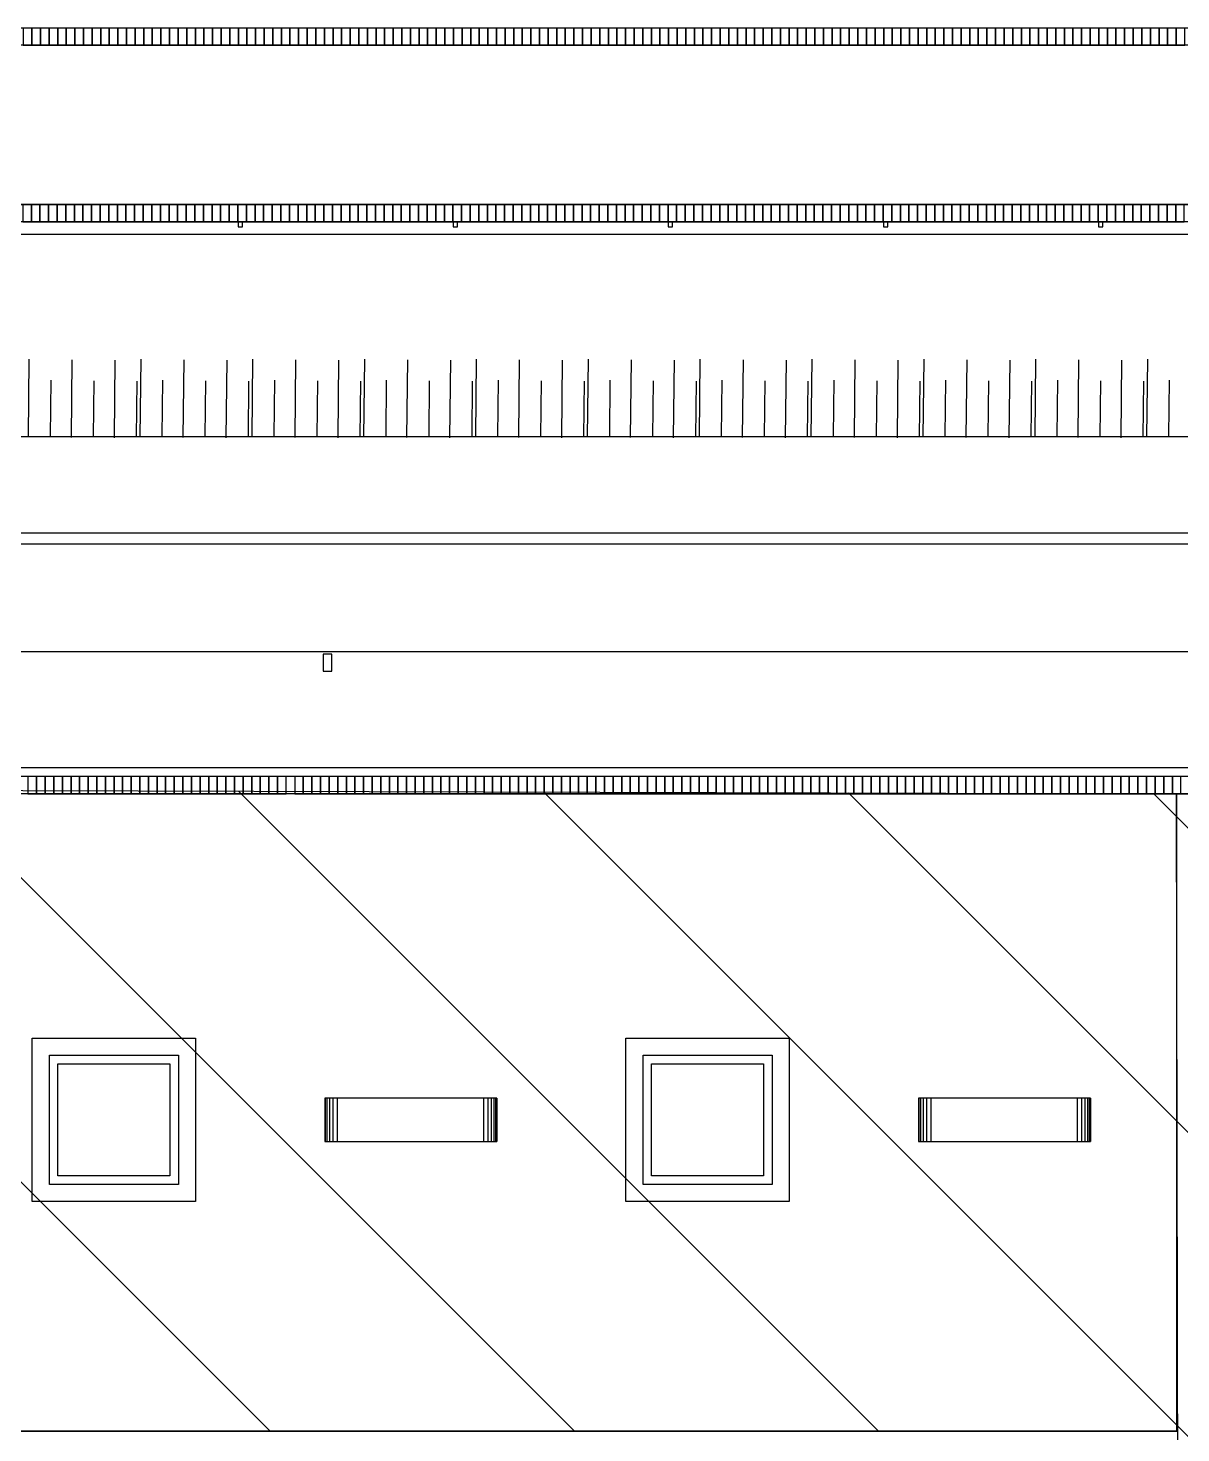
# Model space of a CAD drawing. Header units: inches. Extents: x 542650 to 544515, y 9574150 to 9574595.
# Drawn here: x 544386.07 to 544399.47, y 9574545.28 to 9574561.61 of the extents above; entities that cross this region are included whole.
import ezdxf

# ---------------------------------------------------------------- set-up
doc = ezdxf.new("R2010")
doc.units = ezdxf.units.IN
doc.header["$MEASUREMENT"] = 0
doc.layers.add('I-ARQ', color=8, linetype='Continuous')
doc.layers.add('SANIT', color=3, linetype='Continuous')
pattern_1 = [(315, (1179.8033, 467.0157), (1.76776695297, 1.76776695297), [])]

# ---------------------------------------------------------------- blocks, each defined once
blk = doc.blocks.new('BL COBERTA')
at = {"layer": 'I-ARQ'}
for p in [(464565.85, 9295952.643), (464566.782, 9295890.46)]:
    blk.add_line(p, (464566.782, 9295952.643), dxfattribs=at)
blk = doc.blocks.new('A$C14C97071')
at = {"layer": 'I-ARQ'}
for p, q in [((0, 0.5), (0, 0)), ((0.01, 0), (0.01, 0.5)), ((0.03, 0), (0.03, 0.5)), ((0.06, 0), (0.06, 0.5)), ((0.1, 0), (0.1, 0.5)), ((0.15, 0), (0.15, 0.5)), ((1.85, 0), (1.85, 0.5)), ((1.9, 0), (1.9, 0.5)), ((1.94, 0), (1.94, 0.5)), ((1.97, 0), (1.97, 0.5)), ((1.99, 0), (1.99, 0.5)), ((2, 0.5), (2, 0)), ((2, 0.5), (2, 0))]:
    blk.add_line(p, q, dxfattribs=at)
blk.add_lwpolyline([(0, 0.5), (2, 0.5), (2, 0), (0, 0)], close=True, dxfattribs=at)
blk = doc.blocks.new('TALUDE 02')
at = {"layer": 'I-ARQ'}
for p, q in [((-0.243, -0.013), (-0.253, 0.89)), ((0.257, -0.007), (0.247, 0.895)), ((0.757, -0.001), (0.747, 0.901)), ((0.5, 0.006), (0.493, 0.657)), ((-0.5, -0.006), (-0.507, 0.645)), ((0, 0), (-0.007, 0.651))]:
    blk.add_line(p, q, dxfattribs=at)
blk = doc.blocks.new('CERCA')
blk.add_lwpolyline([(-0.025, 0), (0.025, 0), (0.025, -0.06), (-0.025, -0.06)], close=True)
blk = doc.blocks.new('PISO TIJOLINHO')
at = {"layer": 'I-ARQ'}
blk.add_lwpolyline([(-0.05, 0), (-0.05, 0.2), (0.05, 0.2), (0.05, 0)], close=True, dxfattribs=at)
blk = doc.blocks.new('BL PRAÇA')
at = {"layer": 'I-ARQ'}
for p, q in [((464470.316, 9296025.139), (464470.316, 9295889.644)), ((464472.566, 9296025.13), (464472.566, 9295886.806)), ((464472.566, 9296024.984), (464472.566, 9295886.687)), ((464470.516, 9296024.938), (464470.516, 9295889.407)), ((464472.366, 9296024.931), (464472.366, 9295886.687)), ((464467.816, 9296021.999), (464467.816, 9295890.228)), ((464463.666, 9296008.031), (464463.666, 9295908.031)), ((464463.866, 9296008.031), (464463.866, 9295908.031)), ((464463.966, 9296008.031), (464463.966, 9295908.031)), ((464465.316, 9296007.956), (464465.316, 9295897.468)), ((464466.566, 9296007.925), (464466.566, 9295897.468)), ((464466.696, 9296007.925), (464466.696, 9295897.468))]:
    blk.add_line(p, q, dxfattribs=at)
for points in [[(464418.306, 9295898.619), (464371.786, 9295906.647), (464368.831, 9296025.977), (464470.316, 9296025.139), (464470.316, 9295889.644), (464428.161, 9295896.919)], [(464371.933, 9295906.774), (464368.985, 9296025.826), (464470.166, 9296024.99), (464470.166, 9295889.822)], [(464418.332, 9295898.767), (464371.933, 9295906.774), (464368.985, 9296025.826), (464470.166, 9296024.99), (464470.166, 9295889.822), (464428.186, 9295897.066)]]:
    blk.add_lwpolyline(points, dxfattribs=at)
blk.add_lwpolyline([(464402.925, 9295918, -0.22074), (464380.66, 9295917.946, -0.071297), (464379.065, 9295918.979, -0.143294), (464377.036, 9295922.149, -0.071289), (464376.766, 9295924.031), (464376.766, 9296008.031, -0.405192), (464386.167, 9296017.726), (464454.256, 9296017.727, -0.405471), (464463.666, 9296008.031), (464463.666, 9295908.031, -0.292611), (464459.772, 9295901.946, -0.170288), (464454.651, 9295901.46, -0.170293), (464450.348, 9295904.278, 0.384147), (464439.642, 9295906.268, 0.384145), (464436.554, 9295895.825), (464428.023, 9295897.297), (464427.929, 9295896.755), (464470.516, 9295889.407), (464470.516, 9296024.938), (464472.366, 9296024.931)], format="xyb", dxfattribs=at)
for points in [[(464460.826, 9295973.247), (464458.926, 9295973.247), (464458.926, 9295971.347), (464460.826, 9295971.347)], [(464460.626, 9295973.047), (464459.126, 9295973.047), (464459.126, 9295971.547), (464460.626, 9295971.547)], [(464460.526, 9295972.947), (464459.226, 9295972.947), (464459.226, 9295971.647), (464460.526, 9295971.647)], [(464460.826, 9295966.347), (464458.926, 9295966.347), (464458.926, 9295964.447), (464460.826, 9295964.447)], [(464460.626, 9295966.147), (464459.126, 9295966.147), (464459.126, 9295964.647), (464460.626, 9295964.647)], [(464460.526, 9295966.047), (464459.226, 9295966.047), (464459.226, 9295964.747), (464460.526, 9295964.747)]]:
    blk.add_lwpolyline(points, close=True, dxfattribs=at)
for name, p, rotation in [('TALUDE 02', (464467.816, 9295978.16), 270.000115669364), ('PISO TIJOLINHO', (464463.666, 9295977.749), 269.9999999976321), ('PISO TIJOLINHO', (464470.516, 9295977.788), 90.00011566799358), ('PISO TIJOLINHO', (464472.566, 9295977.794), 90.00011566807184), ('PISO TIJOLINHO', (464463.666, 9295977.649), 269.9999999976321), ('PISO TIJOLINHO', (464463.666, 9295977.549), 269.9999999976321), ('PISO TIJOLINHO', (464470.516, 9295977.688), 90.00011566799358), ('PISO TIJOLINHO', (464470.516, 9295977.588), 90.00011566799358), ('PISO TIJOLINHO', (464472.566, 9295977.694), 90.00011566807184), ('PISO TIJOLINHO', (464472.566, 9295977.594), 90.00011566807184), ('PISO TIJOLINHO', (464463.666, 9295977.449), 269.9999999976321), ('PISO TIJOLINHO', (464470.516, 9295977.488), 90.00011566799358), ('PISO TIJOLINHO', (464470.516, 9295977.388), 90.00011566799358), ('PISO TIJOLINHO', (464472.566, 9295977.494), 90.00011566807184), ('PISO TIJOLINHO', (464472.566, 9295977.394), 90.00011566807184), ('PISO TIJOLINHO', (464463.666, 9295977.349), 269.9999999976321), ('PISO TIJOLINHO', (464463.666, 9295977.249), 269.9999999976321), ('TALUDE 02', (464467.816, 9295976.86), 270.000115669364), ('PISO TIJOLINHO', (464470.516, 9295977.288), 90.00011566799358), ('PISO TIJOLINHO', (464472.566, 9295977.294), 90.00011566807184), ('PISO TIJOLINHO', (464463.666, 9295977.149), 269.9999999976321), ('PISO TIJOLINHO', (464470.516, 9295977.188), 90.00011566799358), ('PISO TIJOLINHO', (464470.516, 9295977.088), 90.00011566799358), ('PISO TIJOLINHO', (464472.566, 9295977.194), 90.00011566807184), ('PISO TIJOLINHO', (464472.566, 9295977.094), 90.00011566807184), ('PISO TIJOLINHO', (464463.666, 9295977.049), 269.9999999976321), ('PISO TIJOLINHO', (464463.666, 9295976.949), 269.9999999976321), ('PISO TIJOLINHO', (464470.516, 9295976.988), 90.00011566799358), ('PISO TIJOLINHO', (464472.566, 9295976.994), 90.00011566807184), ('PISO TIJOLINHO', (464472.566, 9295976.894), 90.00011566807184), ('PISO TIJOLINHO', (464463.666, 9295976.849), 269.9999999976321), ('PISO TIJOLINHO', (464463.666, 9295976.749), 269.9999999976321), ('CERCA', (464470.316, 9295976.866), 270.00011566802), ('PISO TIJOLINHO', (464470.516, 9295976.888), 90.00011566799358), ('PISO TIJOLINHO', (464470.516, 9295976.788), 90.00011566799358), ('PISO TIJOLINHO', (464472.566, 9295976.794), 90.00011566807184), ('A$C14C97071', (464459.626, 9295976.747), 270), ('PISO TIJOLINHO', (464463.666, 9295976.649), 269.9999999976321), ('PISO TIJOLINHO', (464470.516, 9295976.688), 90.00011566799358), ('PISO TIJOLINHO', (464470.516, 9295976.588), 90.00011566799358), ('PISO TIJOLINHO', (464472.566, 9295976.694), 90.00011566807184), ('PISO TIJOLINHO', (464472.566, 9295976.594), 90.00011566807184), ('PISO TIJOLINHO', (464463.666, 9295976.549), 269.9999999976321), ('PISO TIJOLINHO', (464463.666, 9295976.449), 269.9999999976321), ('PISO TIJOLINHO', (464470.516, 9295976.488), 90.00011566799358), ('PISO TIJOLINHO', (464472.566, 9295976.494), 90.00011566807184), ('PISO TIJOLINHO', (464463.666, 9295976.349), 269.9999999976321), ('PISO TIJOLINHO', (464463.666, 9295976.249), 269.9999999976321), ('PISO TIJOLINHO', (464470.516, 9295976.388), 90.00011566799358), ('PISO TIJOLINHO', (464470.516, 9295976.288), 90.00011566799358), ('PISO TIJOLINHO', (464472.566, 9295976.394), 90.00011566807184), ('PISO TIJOLINHO', (464472.566, 9295976.294), 90.00011566807184), ('PISO TIJOLINHO', (464463.666, 9295976.149), 269.9999999976321), ('PISO TIJOLINHO', (464470.516, 9295976.188), 90.00011566799358), ('PISO TIJOLINHO', (464470.516, 9295976.088), 90.00011566799358), ('PISO TIJOLINHO', (464472.566, 9295976.194), 90.00011566807184), ('PISO TIJOLINHO', (464472.566, 9295976.094), 90.00011566807184), ('PISO TIJOLINHO', (464463.666, 9295976.049), 269.9999999976321), ('PISO TIJOLINHO', (464463.666, 9295975.949), 269.9999999976321), ('TALUDE 02', (464467.816, 9295975.56), 270.000115669364), ('PISO TIJOLINHO', (464470.516, 9295975.988), 90.00011566799358), ('PISO TIJOLINHO', (464472.566, 9295975.994), 90.00011566807184), ('PISO TIJOLINHO', (464463.666, 9295975.849), 269.9999999976321), ('PISO TIJOLINHO', (464470.516, 9295975.888), 90.00011566799358), ('PISO TIJOLINHO', (464470.516, 9295975.788), 90.00011566799358), ('PISO TIJOLINHO', (464472.566, 9295975.894), 90.00011566807184), ('PISO TIJOLINHO', (464472.566, 9295975.794), 90.00011566807184), ('PISO TIJOLINHO', (464463.666, 9295975.749), 269.9999999976321), ('PISO TIJOLINHO', (464463.666, 9295975.649), 269.9999999976321), ('PISO TIJOLINHO', (464470.516, 9295975.688), 90.00011566799358), ('PISO TIJOLINHO', (464470.516, 9295975.588), 90.00011566799358), ('PISO TIJOLINHO', (464472.566, 9295975.694), 90.00011566807184), ('PISO TIJOLINHO', (464472.566, 9295975.594), 90.00011566807184), ('PISO TIJOLINHO', (464463.666, 9295975.549), 269.9999999976321), ('PISO TIJOLINHO', (464463.666, 9295975.449), 269.9999999976321), ('PISO TIJOLINHO', (464470.516, 9295975.488), 90.00011566799358), ('PISO TIJOLINHO', (464472.566, 9295975.494), 90.00011566807184), ('PISO TIJOLINHO', (464463.666, 9295975.349), 269.9999999976321), ('PISO TIJOLINHO', (464470.516, 9295975.388), 90.00011566799358), ('PISO TIJOLINHO', (464470.516, 9295975.288), 90.00011566799358), ('PISO TIJOLINHO', (464472.566, 9295975.394), 90.00011566807184), ('PISO TIJOLINHO', (464472.566, 9295975.294), 90.00011566807184), ('PISO TIJOLINHO', (464463.666, 9295975.249), 269.9999999976321), ('PISO TIJOLINHO', (464463.666, 9295975.149), 269.9999999976321), ('PISO TIJOLINHO', (464470.516, 9295975.188), 90.00011566799358), ('PISO TIJOLINHO', (464472.566, 9295975.194), 90.00011566807184), ('PISO TIJOLINHO', (464463.666, 9295975.049), 269.9999999976321), ('PISO TIJOLINHO', (464463.666, 9295974.949), 269.9999999976321), ('PISO TIJOLINHO', (464470.516, 9295975.088), 90.00011566799358), ('PISO TIJOLINHO', (464470.516, 9295974.988), 90.00011566799358), ('PISO TIJOLINHO', (464472.566, 9295975.094), 90.00011566807184), ('PISO TIJOLINHO', (464472.566, 9295974.994), 90.00011566807184), ('PISO TIJOLINHO', (464463.666, 9295974.849), 269.9999999976321), ('PISO TIJOLINHO', (464470.516, 9295974.888), 90.00011566799358), ('PISO TIJOLINHO', (464470.516, 9295974.788), 90.00011566799358), ('PISO TIJOLINHO', (464472.566, 9295974.894), 90.00011566807184), ('PISO TIJOLINHO', (464472.566, 9295974.794), 90.00011566807184), ('PISO TIJOLINHO', (464463.666, 9295974.749), 269.9999999976321), ('PISO TIJOLINHO', (464463.666, 9295974.649), 269.9999999976321), ('TALUDE 02', (464467.816, 9295974.26), 270.000115669364), ('PISO TIJOLINHO', (464470.516, 9295974.688), 90.00011566799358), ('PISO TIJOLINHO', (464472.566, 9295974.694), 90.00011566807184), ('PISO TIJOLINHO', (464463.666, 9295974.549), 269.9999999976321), ('PISO TIJOLINHO', (464463.666, 9295974.449), 269.9999999976321), ('PISO TIJOLINHO', (464470.516, 9295974.588), 90.00011566799358), ('PISO TIJOLINHO', (464470.516, 9295974.488), 90.00011566799358), ('PISO TIJOLINHO', (464472.566, 9295974.594), 90.00011566807184), ('PISO TIJOLINHO', (464472.566, 9295974.494), 90.00011566807184), ('PISO TIJOLINHO', (464463.666, 9295974.349), 269.9999999976321), ('CERCA', (464470.316, 9295974.366), 270.00011566802), ('PISO TIJOLINHO', (464470.516, 9295974.388), 90.00011566799358), ('PISO TIJOLINHO', (464470.516, 9295974.288), 90.00011566799358), ('PISO TIJOLINHO', (464472.566, 9295974.394), 90.00011566807184), ('PISO TIJOLINHO', (464472.566, 9295974.294), 90.00011566807184), ('PISO TIJOLINHO', (464463.666, 9295974.249), 269.9999999976321), ('PISO TIJOLINHO', (464463.666, 9295974.149), 269.9999999976321), ('PISO TIJOLINHO', (464470.516, 9295974.188), 90.00011566799358), ('PISO TIJOLINHO', (464472.566, 9295974.194), 90.00011566807184), ('PISO TIJOLINHO', (464463.666, 9295974.049), 269.9999999976321), ('PISO TIJOLINHO', (464470.516, 9295974.088), 90.00011566799358), ('PISO TIJOLINHO', (464470.516, 9295973.988), 90.00011566799358), ('PISO TIJOLINHO', (464472.566, 9295974.094), 90.00011566807184), ('PISO TIJOLINHO', (464472.566, 9295973.994), 90.00011566807184), ('PISO TIJOLINHO', (464463.666, 9295973.949), 269.9999999976321), ('PISO TIJOLINHO', (464463.666, 9295973.849), 269.9999999976321), ('PISO TIJOLINHO', (464470.516, 9295973.888), 90.00011566799358), ('PISO TIJOLINHO', (464472.566, 9295973.894), 90.00011566807184), ('PISO TIJOLINHO', (464472.566, 9295973.794), 90.00011566807184), ('PISO TIJOLINHO', (464463.666, 9295973.749), 269.9999999976321), ('PISO TIJOLINHO', (464463.666, 9295973.649), 269.9999999976321), ('PISO TIJOLINHO', (464470.516, 9295973.788), 90.00011566799358), ('PISO TIJOLINHO', (464470.516, 9295973.688), 90.00011566799358), ('PISO TIJOLINHO', (464472.566, 9295973.694), 90.00011566807184), ('PISO TIJOLINHO', (464463.666, 9295973.549), 269.9999999976321), ('PISO TIJOLINHO', (464470.516, 9295973.588), 90.00011566799358), ('PISO TIJOLINHO', (464470.516, 9295973.488), 90.00011566799358), ('PISO TIJOLINHO', (464472.566, 9295973.594), 90.00011566807184), ('PISO TIJOLINHO', (464472.566, 9295973.494), 90.00011566807184), ('PISO TIJOLINHO', (464463.666, 9295973.449), 269.9999999976321), ('PISO TIJOLINHO', (464463.666, 9295973.349), 269.9999999976321), ('TALUDE 02', (464467.816, 9295972.96), 270.000115669364), ('PISO TIJOLINHO', (464470.516, 9295973.388), 90.00011566799358), ('PISO TIJOLINHO', (464472.566, 9295973.394), 90.00011566807184), ('PISO TIJOLINHO', (464463.666, 9295973.249), 269.9999999976321), ('PISO TIJOLINHO', (464463.666, 9295973.149), 269.9999999976321), ('PISO TIJOLINHO', (464470.516, 9295973.288), 90.00011566799358), ('PISO TIJOLINHO', (464470.516, 9295973.188), 90.00011566799358), ('PISO TIJOLINHO', (464472.566, 9295973.294), 90.00011566807184), ('PISO TIJOLINHO', (464472.566, 9295973.194), 90.00011566807184), ('PISO TIJOLINHO', (464463.666, 9295973.049), 269.9999999976321), ('PISO TIJOLINHO', (464470.516, 9295973.088), 90.00011566799358), ('PISO TIJOLINHO', (464470.516, 9295972.988), 90.00011566799358), ('PISO TIJOLINHO', (464472.566, 9295973.094), 90.00011566807184), ('PISO TIJOLINHO', (464472.566, 9295972.994), 90.00011566807184), ('PISO TIJOLINHO', (464463.666, 9295972.949), 269.9999999976321), ('PISO TIJOLINHO', (464463.666, 9295972.849), 269.9999999976321), ('PISO TIJOLINHO', (464470.516, 9295972.888), 90.00011566799358), ('PISO TIJOLINHO', (464472.566, 9295972.894), 90.00011566807184), ('PISO TIJOLINHO', (464463.666, 9295972.749), 269.9999999976321), ('PISO TIJOLINHO', (464463.666, 9295972.649), 269.9999999976321), ('PISO TIJOLINHO', (464470.516, 9295972.788), 90.00011566799358), ('PISO TIJOLINHO', (464470.516, 9295972.688), 90.00011566799358), ('PISO TIJOLINHO', (464472.566, 9295972.794), 90.00011566807184), ('PISO TIJOLINHO', (464472.566, 9295972.694), 90.00011566807184), ('PISO TIJOLINHO', (464463.666, 9295972.549), 269.9999999976321), ('PISO TIJOLINHO', (464470.516, 9295972.588), 90.00011566799358), ('PISO TIJOLINHO', (464470.516, 9295972.488), 90.00011566799358), ('PISO TIJOLINHO', (464472.566, 9295972.594), 90.00011566807184), ('PISO TIJOLINHO', (464472.566, 9295972.494), 90.00011566807184), ('PISO TIJOLINHO', (464463.666, 9295972.449), 269.9999999976321), ('PISO TIJOLINHO', (464463.666, 9295972.349), 269.9999999976321), ('PISO TIJOLINHO', (464470.516, 9295972.388), 90.00011566799358), ('PISO TIJOLINHO', (464472.566, 9295972.394), 90.00011566807184), ('PISO TIJOLINHO', (464463.666, 9295972.249), 269.9999999976321), ('PISO TIJOLINHO', (464470.516, 9295972.288), 90.00011566799358), ('PISO TIJOLINHO', (464470.516, 9295972.188), 90.00011566799358), ('PISO TIJOLINHO', (464472.566, 9295972.294), 90.00011566807184), ('PISO TIJOLINHO', (464472.566, 9295972.194), 90.00011566807184), ('PISO TIJOLINHO', (464463.666, 9295972.149), 269.9999999976321), ('PISO TIJOLINHO', (464463.666, 9295972.049), 269.9999999976321), ('TALUDE 02', (464467.816, 9295971.66), 270.000115669364), ('PISO TIJOLINHO', (464470.516, 9295972.088), 90.00011566799358), ('PISO TIJOLINHO', (464472.566, 9295972.094), 90.00011566807184), ('PISO TIJOLINHO', (464463.666, 9295971.949), 269.9999999976321), ('PISO TIJOLINHO', (464463.666, 9295971.849), 269.9999999976321), ('CERCA', (464470.316, 9295971.866), 270.00011566802), ('PISO TIJOLINHO', (464470.516, 9295971.988), 90.00011566799358), ('PISO TIJOLINHO', (464470.516, 9295971.888), 90.00011566799358), ('PISO TIJOLINHO', (464472.566, 9295971.994), 90.00011566807184), ('PISO TIJOLINHO', (464472.566, 9295971.894), 90.00011566807184), ('PISO TIJOLINHO', (464463.666, 9295971.749), 269.9999999976321), ('PISO TIJOLINHO', (464470.516, 9295971.788), 90.00011566799358), ('PISO TIJOLINHO', (464470.516, 9295971.688), 90.00011566799358), ('PISO TIJOLINHO', (464472.566, 9295971.794), 90.00011566807184), ('PISO TIJOLINHO', (464472.566, 9295971.694), 90.00011566807184), ('PISO TIJOLINHO', (464463.666, 9295971.649), 269.9999999976321), ('PISO TIJOLINHO', (464463.666, 9295971.549), 269.9999999976321), ('PISO TIJOLINHO', (464470.516, 9295971.588), 90.00011566799358), ('PISO TIJOLINHO', (464472.566, 9295971.594), 90.00011566807184), ('PISO TIJOLINHO', (464463.666, 9295971.449), 269.9999999976321), ('PISO TIJOLINHO', (464463.666, 9295971.349), 269.9999999976321), ('PISO TIJOLINHO', (464470.516, 9295971.488), 90.00011566799358), ('PISO TIJOLINHO', (464470.516, 9295971.388), 90.00011566799358), ('PISO TIJOLINHO', (464472.566, 9295971.494), 90.00011566807184), ('PISO TIJOLINHO', (464472.566, 9295971.394), 90.00011566807184), ('PISO TIJOLINHO', (464463.666, 9295971.249), 269.9999999976321), ('PISO TIJOLINHO', (464470.516, 9295971.288), 90.00011566799358), ('PISO TIJOLINHO', (464470.516, 9295971.188), 90.00011566799358), ('PISO TIJOLINHO', (464472.566, 9295971.294), 90.00011566807184), ('PISO TIJOLINHO', (464472.566, 9295971.194), 90.00011566807184), ('PISO TIJOLINHO', (464463.666, 9295971.149), 269.9999999976321), ('PISO TIJOLINHO', (464463.666, 9295971.049), 269.9999999976321), ('PISO TIJOLINHO', (464470.516, 9295971.088), 90.00011566799358), ('PISO TIJOLINHO', (464472.566, 9295971.094), 90.00011566807184), ('PISO TIJOLINHO', (464463.666, 9295970.949), 269.9999999976321), ('PISO TIJOLINHO', (464470.516, 9295970.988), 90.00011566799358), ('PISO TIJOLINHO', (464470.516, 9295970.888), 90.00011566799358), ('PISO TIJOLINHO', (464472.566, 9295970.994), 90.00011566807184), ('PISO TIJOLINHO', (464472.566, 9295970.894), 90.00011566807184), ('PISO TIJOLINHO', (464463.666, 9295970.849), 269.9999999976321), ('PISO TIJOLINHO', (464463.666, 9295970.749), 269.9999999976321), ('TALUDE 02', (464467.816, 9295970.36), 270.000115669364), ('PISO TIJOLINHO', (464470.516, 9295970.788), 90.00011566799358), ('PISO TIJOLINHO', (464470.516, 9295970.688), 90.00011566799358), ('PISO TIJOLINHO', (464472.566, 9295970.794), 90.00011566807184), ('PISO TIJOLINHO', (464472.566, 9295970.694), 90.00011566807184), ('PISO TIJOLINHO', (464463.666, 9295970.649), 269.9999999976321), ('PISO TIJOLINHO', (464463.666, 9295970.549), 269.9999999976321), ('PISO TIJOLINHO', (464470.516, 9295970.588), 90.00011566799358), ('PISO TIJOLINHO', (464472.566, 9295970.594), 90.00011566807184), ('PISO TIJOLINHO', (464463.666, 9295970.449), 269.9999999976321), ('PISO TIJOLINHO', (464470.516, 9295970.488), 90.00011566799358), ('PISO TIJOLINHO', (464470.516, 9295970.388), 90.00011566799358), ('PISO TIJOLINHO', (464472.566, 9295970.494), 90.00011566807184), ('PISO TIJOLINHO', (464472.566, 9295970.394), 90.00011566807184), ('PISO TIJOLINHO', (464463.666, 9295970.349), 269.9999999976321), ('PISO TIJOLINHO', (464463.666, 9295970.249), 269.9999999976321), ('PISO TIJOLINHO', (464470.516, 9295970.288), 90.00011566799358), ('PISO TIJOLINHO', (464472.566, 9295970.294), 90.00011566807184), ('PISO TIJOLINHO', (464463.666, 9295970.149), 269.9999999976321), ('PISO TIJOLINHO', (464463.666, 9295970.049), 269.9999999976321), ('PISO TIJOLINHO', (464470.516, 9295970.188), 90.00011566799358), ('PISO TIJOLINHO', (464470.516, 9295970.088), 90.00011566799358), ('PISO TIJOLINHO', (464472.566, 9295970.194), 90.00011566807184), ('PISO TIJOLINHO', (464472.566, 9295970.094), 90.00011566807184), ('PISO TIJOLINHO', (464463.666, 9295969.949), 269.9999999976321), ('PISO TIJOLINHO', (464470.516, 9295969.988), 90.00011566799358), ('PISO TIJOLINHO', (464470.516, 9295969.888), 90.00011566799358), ('PISO TIJOLINHO', (464472.566, 9295969.994), 90.00011566807184), ('PISO TIJOLINHO', (464472.566, 9295969.894), 90.00011566807184), ('A$C14C97071', (464459.626, 9295969.847), 270), ('PISO TIJOLINHO', (464463.666, 9295969.849), 269.9999999976321), ('PISO TIJOLINHO', (464463.666, 9295969.749), 269.9999999976321), ('PISO TIJOLINHO', (464470.516, 9295969.788), 90.00011566799358), ('PISO TIJOLINHO', (464472.566, 9295969.794), 90.00011566807184), ('PISO TIJOLINHO', (464463.666, 9295969.649), 269.9999999976321), ('PISO TIJOLINHO', (464463.666, 9295969.549), 269.9999999976321), ('PISO TIJOLINHO', (464470.516, 9295969.688), 90.00011566799358), ('PISO TIJOLINHO', (464470.516, 9295969.588), 90.00011566799358), ('PISO TIJOLINHO', (464472.566, 9295969.694), 90.00011566807184), ('PISO TIJOLINHO', (464472.566, 9295969.594), 90.00011566807184), ('PISO TIJOLINHO', (464463.666, 9295969.449), 269.9999999976321), ('TALUDE 02', (464467.816, 9295969.06), 270.000115669364), ('PISO TIJOLINHO', (464470.516, 9295969.488), 90.00011566799358), ('PISO TIJOLINHO', (464470.516, 9295969.388), 90.00011566799358), ('PISO TIJOLINHO', (464472.566, 9295969.494), 90.00011566807184), ('PISO TIJOLINHO', (464472.566, 9295969.394), 90.00011566807184), ('PISO TIJOLINHO', (464463.666, 9295969.349), 269.9999999976321), ('PISO TIJOLINHO', (464463.666, 9295969.249), 269.9999999976321), ('CERCA', (464470.316, 9295969.366), 270.00011566802), ('PISO TIJOLINHO', (464470.516, 9295969.288), 90.00011566799358), ('PISO TIJOLINHO', (464472.566, 9295969.294), 90.00011566807184), ('PISO TIJOLINHO', (464463.666, 9295969.149), 269.9999999976321), ('PISO TIJOLINHO', (464470.516, 9295969.188), 90.00011566799358), ('PISO TIJOLINHO', (464470.516, 9295969.088), 90.00011566799358), ('PISO TIJOLINHO', (464472.566, 9295969.194), 90.00011566807184), ('PISO TIJOLINHO', (464472.566, 9295969.094), 90.00011566807184), ('PISO TIJOLINHO', (464463.666, 9295969.049), 269.9999999976321), ('PISO TIJOLINHO', (464463.666, 9295968.949), 269.9999999976321), ('PISO TIJOLINHO', (464470.516, 9295968.988), 90.00011566799358), ('PISO TIJOLINHO', (464472.566, 9295968.994), 90.00011566807184), ('PISO TIJOLINHO', (464472.566, 9295968.894), 90.00011566807184), ('PISO TIJOLINHO', (464463.666, 9295968.849), 269.9999999976321), ('PISO TIJOLINHO', (464463.666, 9295968.749), 269.9999999976321), ('PISO TIJOLINHO', (464470.516, 9295968.888), 90.00011566799358), ('PISO TIJOLINHO', (464470.516, 9295968.788), 90.00011566799358), ('PISO TIJOLINHO', (464472.566, 9295968.794), 90.00011566807184), ('PISO TIJOLINHO', (464463.666, 9295968.649), 269.9999999976321), ('PISO TIJOLINHO', (464470.516, 9295968.688), 90.00011566799358), ('PISO TIJOLINHO', (464470.516, 9295968.588), 90.00011566799358), ('PISO TIJOLINHO', (464472.566, 9295968.694), 90.00011566807184), ('PISO TIJOLINHO', (464472.566, 9295968.594), 90.00011566807184), ('PISO TIJOLINHO', (464463.666, 9295968.549), 269.9999999976321), ('PISO TIJOLINHO', (464463.666, 9295968.449), 269.9999999976321), ('PISO TIJOLINHO', (464470.516, 9295968.488), 90.00011566799358), ('PISO TIJOLINHO', (464472.566, 9295968.494), 90.00011566807184), ('PISO TIJOLINHO', (464463.666, 9295968.349), 269.9999999976321), ('PISO TIJOLINHO', (464463.666, 9295968.249), 269.9999999976321), ('PISO TIJOLINHO', (464470.516, 9295968.388), 90.00011566799358), ('PISO TIJOLINHO', (464470.516, 9295968.288), 90.00011566799358), ('PISO TIJOLINHO', (464472.566, 9295968.394), 90.00011566807184), ('PISO TIJOLINHO', (464472.566, 9295968.294), 90.00011566807184), ('PISO TIJOLINHO', (464463.666, 9295968.149), 269.9999999976321), ('TALUDE 02', (464467.816, 9295967.76), 270.000115669364), ('PISO TIJOLINHO', (464470.516, 9295968.188), 90.00011566799358), ('PISO TIJOLINHO', (464470.516, 9295968.088), 90.00011566799358), ('PISO TIJOLINHO', (464472.566, 9295968.194), 90.00011566807184), ('PISO TIJOLINHO', (464472.566, 9295968.094), 90.00011566807184), ('PISO TIJOLINHO', (464463.666, 9295968.049), 269.9999999976321), ('PISO TIJOLINHO', (464463.666, 9295967.949), 269.9999999976321), ('PISO TIJOLINHO', (464470.516, 9295967.988), 90.00011566799358), ('PISO TIJOLINHO', (464472.566, 9295967.994), 90.00011566807184), ('PISO TIJOLINHO', (464463.666, 9295967.849), 269.9999999976321), ('PISO TIJOLINHO', (464463.666, 9295967.749), 269.9999999976321), ('PISO TIJOLINHO', (464465.09, 9295967.88), 269.9999999976321), ('PISO TIJOLINHO', (464470.516, 9295967.888), 90.00011566799358), ('PISO TIJOLINHO', (464470.516, 9295967.788), 90.00011566799358), ('PISO TIJOLINHO', (464472.566, 9295967.894), 90.00011566807184), ('PISO TIJOLINHO', (464472.566, 9295967.794), 90.00011566807184), ('PISO TIJOLINHO', (464463.666, 9295967.649), 269.9999999976321), ('PISO TIJOLINHO', (464470.516, 9295967.688), 90.00011566799358), ('PISO TIJOLINHO', (464470.516, 9295967.588), 90.00011566799358), ('PISO TIJOLINHO', (464472.566, 9295967.694), 90.00011566807184), ('PISO TIJOLINHO', (464472.566, 9295967.594), 90.00011566807184), ('PISO TIJOLINHO', (464463.666, 9295967.549), 269.9999999976321), ('PISO TIJOLINHO', (464470.516, 9295967.488), 90.00011566799358), ('PISO TIJOLINHO', (464472.566, 9295967.494), 90.00011566807184), ('PISO TIJOLINHO', (464463.666, 9295967.349), 269.9999999976321), ('PISO TIJOLINHO', (464470.516, 9295967.388), 90.00011566799358), ('PISO TIJOLINHO', (464470.516, 9295967.288), 90.00011566799358), ('PISO TIJOLINHO', (464472.566, 9295967.394), 90.00011566807184), ('PISO TIJOLINHO', (464472.566, 9295967.294), 90.00011566807184), ('PISO TIJOLINHO', (464463.666, 9295967.249), 269.9999999976321), ('PISO TIJOLINHO', (464463.666, 9295967.149), 269.9999999976321), ('PISO TIJOLINHO', (464470.516, 9295967.188), 90.00011566799358), ('PISO TIJOLINHO', (464472.566, 9295967.194), 90.00011566807184), ('PISO TIJOLINHO', (464463.666, 9295967.049), 269.9999999976321), ('PISO TIJOLINHO', (464463.666, 9295966.949), 269.9999999976321), ('PISO TIJOLINHO', (464470.516, 9295967.088), 90.00011566799358), ('PISO TIJOLINHO', (464470.516, 9295966.988), 90.00011566799358), ('PISO TIJOLINHO', (464472.566, 9295967.094), 90.00011566807184), ('PISO TIJOLINHO', (464472.566, 9295966.994), 90.00011566807184), ('PISO TIJOLINHO', (464463.666, 9295966.849), 269.9999999976321), ('TALUDE 02', (464467.816, 9295966.46), 270.000115669364), ('CERCA', (464470.316, 9295966.866), 270.00011566802), ('PISO TIJOLINHO', (464470.516, 9295966.888), 90.00011566799358), ('PISO TIJOLINHO', (464470.516, 9295966.788), 90.00011566799358), ('PISO TIJOLINHO', (464472.566, 9295966.894), 90.00011566807184), ('PISO TIJOLINHO', (464472.566, 9295966.794), 90.00011566807184), ('PISO TIJOLINHO', (464463.666, 9295966.749), 269.9999999976321), ('PISO TIJOLINHO', (464463.666, 9295966.649), 269.9999999976321), ('PISO TIJOLINHO', (464470.516, 9295966.688), 90.00011566799358), ('PISO TIJOLINHO', (464472.566, 9295966.694), 90.00011566807184), ('PISO TIJOLINHO', (464463.666, 9295966.549), 269.9999999976321), ('PISO TIJOLINHO', (464463.666, 9295966.449), 269.9999999976321), ('PISO TIJOLINHO', (464470.516, 9295966.588), 90.00011566799358), ('PISO TIJOLINHO', (464470.516, 9295966.488), 90.00011566799358), ('PISO TIJOLINHO', (464472.566, 9295966.594), 90.00011566807184), ('PISO TIJOLINHO', (464472.566, 9295966.494), 90.00011566807184), ('PISO TIJOLINHO', (464463.666, 9295966.349), 269.9999999976321), ('PISO TIJOLINHO', (464470.516, 9295966.388), 90.00011566799358), ('PISO TIJOLINHO', (464470.516, 9295966.288), 90.00011566799358), ('PISO TIJOLINHO', (464472.566, 9295966.394), 90.00011566807184), ('PISO TIJOLINHO', (464472.566, 9295966.294), 90.00011566807184), ('PISO TIJOLINHO', (464463.666, 9295966.249), 269.9999999976321), ('PISO TIJOLINHO', (464463.666, 9295966.149), 269.9999999976321), ('PISO TIJOLINHO', (464470.516, 9295966.188), 90.00011566799358), ('PISO TIJOLINHO', (464472.566, 9295966.194), 90.00011566807184), ('PISO TIJOLINHO', (464463.666, 9295966.049), 269.9999999976321), ('PISO TIJOLINHO', (464470.516, 9295966.088), 90.00011566799358), ('PISO TIJOLINHO', (464470.516, 9295965.988), 90.00011566799358), ('PISO TIJOLINHO', (464472.566, 9295966.094), 90.00011566807184), ('PISO TIJOLINHO', (464472.566, 9295965.994), 90.00011566807184), ('PISO TIJOLINHO', (464463.666, 9295965.949), 269.9999999976321), ('PISO TIJOLINHO', (464463.666, 9295965.849), 269.9999999976321), ('PISO TIJOLINHO', (464470.516, 9295965.888), 90.00011566799358), ('PISO TIJOLINHO', (464472.566, 9295965.894), 90.00011566807184), ('PISO TIJOLINHO', (464472.566, 9295965.794), 90.00011566807184), ('PISO TIJOLINHO', (464463.666, 9295965.749), 269.9999999976321), ('PISO TIJOLINHO', (464463.666, 9295965.649), 269.9999999976321), ('PISO TIJOLINHO', (464470.516, 9295965.788), 90.00011566799358), ('PISO TIJOLINHO', (464470.516, 9295965.688), 90.00011566799358), ('PISO TIJOLINHO', (464472.566, 9295965.694), 90.00011566807184), ('PISO TIJOLINHO', (464463.666, 9295965.549), 269.9999999976321), ('TALUDE 02', (464467.816, 9295965.16), 270.000115669364), ('PISO TIJOLINHO', (464470.516, 9295965.588), 90.00011566799358), ('PISO TIJOLINHO', (464470.516, 9295965.488), 90.00011566799358), ('PISO TIJOLINHO', (464472.566, 9295965.594), 90.00011566807184), ('PISO TIJOLINHO', (464472.566, 9295965.494), 90.00011566807184), ('PISO TIJOLINHO', (464463.666, 9295965.449), 269.9999999976321), ('PISO TIJOLINHO', (464463.666, 9295965.349), 269.9999999976321), ('PISO TIJOLINHO', (464470.516, 9295965.388), 90.00011566799358), ('PISO TIJOLINHO', (464472.566, 9295965.394), 90.00011566807184), ('PISO TIJOLINHO', (464463.666, 9295965.249), 269.9999999976321), ('PISO TIJOLINHO', (464463.666, 9295965.149), 269.9999999976321), ('PISO TIJOLINHO', (464470.516, 9295965.288), 90.00011566799358), ('PISO TIJOLINHO', (464470.516, 9295965.188), 90.00011566799358), ('PISO TIJOLINHO', (464472.566, 9295965.294), 90.00011566807184), ('PISO TIJOLINHO', (464472.566, 9295965.194), 90.00011566807184), ('PISO TIJOLINHO', (464463.666, 9295965.049), 269.9999999976321), ('PISO TIJOLINHO', (464470.516, 9295965.088), 90.00011566799358), ('PISO TIJOLINHO', (464470.516, 9295964.988), 90.00011566799358), ('PISO TIJOLINHO', (464472.566, 9295965.094), 90.00011566807184), ('PISO TIJOLINHO', (464472.566, 9295964.994), 90.00011566807184), ('PISO TIJOLINHO', (464463.666, 9295964.949), 269.9999999976321), ('PISO TIJOLINHO', (464463.666, 9295964.849), 269.9999999976321), ('PISO TIJOLINHO', (464470.516, 9295964.888), 90.00011566799358), ('PISO TIJOLINHO', (464472.566, 9295964.894), 90.00011566807184), ('PISO TIJOLINHO', (464463.666, 9295964.749), 269.9999999976321), ('PISO TIJOLINHO', (464463.666, 9295964.649), 269.9999999976321), ('PISO TIJOLINHO', (464470.516, 9295964.788), 90.00011566799358), ('PISO TIJOLINHO', (464470.516, 9295964.688), 90.00011566799358), ('PISO TIJOLINHO', (464472.566, 9295964.794), 90.00011566807184), ('PISO TIJOLINHO', (464472.566, 9295964.694), 90.00011566807184), ('PISO TIJOLINHO', (464463.666, 9295964.549), 269.9999999976321), ('PISO TIJOLINHO', (464470.516, 9295964.588), 90.00011566799358), ('PISO TIJOLINHO', (464470.516, 9295964.488), 90.00011566799358), ('PISO TIJOLINHO', (464472.566, 9295964.594), 90.00011566807184), ('PISO TIJOLINHO', (464472.566, 9295964.494), 90.00011566807184), ('PISO TIJOLINHO', (464463.666, 9295964.449), 269.9999999976321), ('PISO TIJOLINHO', (464470.516, 9295964.388), 90.00011566799358), ('PISO TIJOLINHO', (464472.566, 9295964.394), 90.00011566807184)]:
    blk.add_blockref(name, p, dxfattribs=dict(at, rotation=rotation))

msp = doc.modelspace()

# ---------------------------------------------------------------- hatches: boundary and pattern name
h = msp.add_hatch()
h.set_pattern_fill('ANSI31', color=256, scale=20, angle=270, style=0)
h.set_pattern_definition(pattern_1)
edge = h.paths.add_edge_path()
edge.add_line((544429.766, 9574465.807), (544398.407, 9574465.807))
edge.add_line((544398.407, 9574465.807), (544398.407, 9574515.297))
edge.add_line((544398.407, 9574515.297), (544398.606, 9574522.297))
edge.add_line((544398.606, 9574522.297), (544410.645, 9574522.297))
edge.add_line((544410.645, 9574522.297), (544410.645, 9574538.297))
edge.add_line((544410.645, 9574538.297), (544399.445, 9574538.297))
edge.add_line((544399.445, 9574538.297), (544399.419, 9574552.707))
edge.add_line((544399.419, 9574552.707), (544429.772, 9574552.707))
edge.add_arc((544429.701, 9574543.007), 9.7, 1.5892, 89.896)
edge.add_line((544439.397, 9574543.354), (544439.397, 9574475.176))
edge.add_arc((544429.701, 9574475.509), 9.702, 269.8317, 358.0319)

# ---------------------------------------------------------------- linework, layer by layer
at = {"layer": 'SANIT'}
msp.add_lwpolyline([(544429.766, 9574465.807), (544398.407, 9574465.807), (544398.407, 9574515.297), (544398.407, 9574515.297), (544398.606, 9574522.297), (544410.645, 9574522.297), (544410.645, 9574538.297), (544399.445, 9574538.297), (544399.419, 9574552.707), (544429.772, 9574552.707)], dxfattribs=at)

# ---------------------------------------------------------------- block references
at = {"layer": 'I-ARQ', "xscale": -1, "rotation": 270}
msp.add_blockref('BL COBERTA', (-8751553.21, 9109978.515), dxfattribs=at)

# ---------------------------------------------------------------- next in the draw order: block references
msp.add_blockref('BL PRAÇA', (-8751578.329, 9110089.041), dxfattribs=at)

# ---------------------------------------------------------------- next in the draw order: hatches: boundary and pattern name
h = msp.add_hatch()
h.set_pattern_fill('ANSI31', color=256, scale=20, angle=270, style=0)
h.set_pattern_definition(pattern_1)
h.paths.add_polyline_path([(544399.419, 9574552.707), (544399.419, 9574545.297), (544337.251, 9574545.297), (544337.251, 9574515.297), (544349.117, 9574503.027), (544349.117, 9574465.807), (544345.701, 9574465.807), (544340.077, 9574468.867), (544337.882, 9574474.75), (544337.188, 9574480.484), (544337.547, 9574485.129), (544338.304, 9574488.383), (544339.35, 9574491.251), (544340.369, 9574494.134), (544340.508, 9574496.862), (544340.002, 9574499.181), (544338.598, 9574501.795), (544337.316, 9574503.184), (544335.764, 9574504.309), (544332.561, 9574505.68), (544331.243, 9574505.814), (544328.872, 9574505.606), (544326.723, 9574504.883), (544325.819, 9574504.399), (544325.047, 9574503.881), (544322.803, 9574501.553), (544322.588, 9574501.226), (544321.912, 9574498.826), (544317.231, 9574525.955), (544318.163, 9574525.526), (544318.53, 9574525.408), (544319.036, 9574525.248), (544319.638, 9574525.118), (544320.282, 9574525.033), (544321.265, 9574525.004), (544322.322, 9574525.11), (544322.99, 9574525.252), (544324.808, 9574525.971), (544325.547, 9574526.429), (544326.164, 9574526.907), (544327.307, 9574528.115), (544328.211, 9574529.616), (544328.592, 9574530.619), (544328.934, 9574532.73), (544328.786, 9574534.476), (544327.757, 9574537.095), (544327.432, 9574537.582), (544325.955, 9574539.13), (544324.482, 9574540.538), (544323.306, 9574542.516), (544322.831, 9574544.136), (544322.727, 9574546.179), (544322.833, 9574546.992), (544323.253, 9574548.47), (544324.459, 9574550.493), (544326.546, 9574552.144), (544327.69, 9574552.608), (544329.701, 9574552.907)])

# ---------------------------------------------------------------- next in the draw order: linework, layer by layer
at = {"layer": 'SANIT'}
for points in [[(544329.701, 9574552.907), (544399.419, 9574552.707)], [(544399.419, 9574552.707), (544399.419, 9574545.297), (544337.251, 9574545.297)]]:
    msp.add_lwpolyline(points, dxfattribs=at)

doc.saveas('drawing.dxf')
